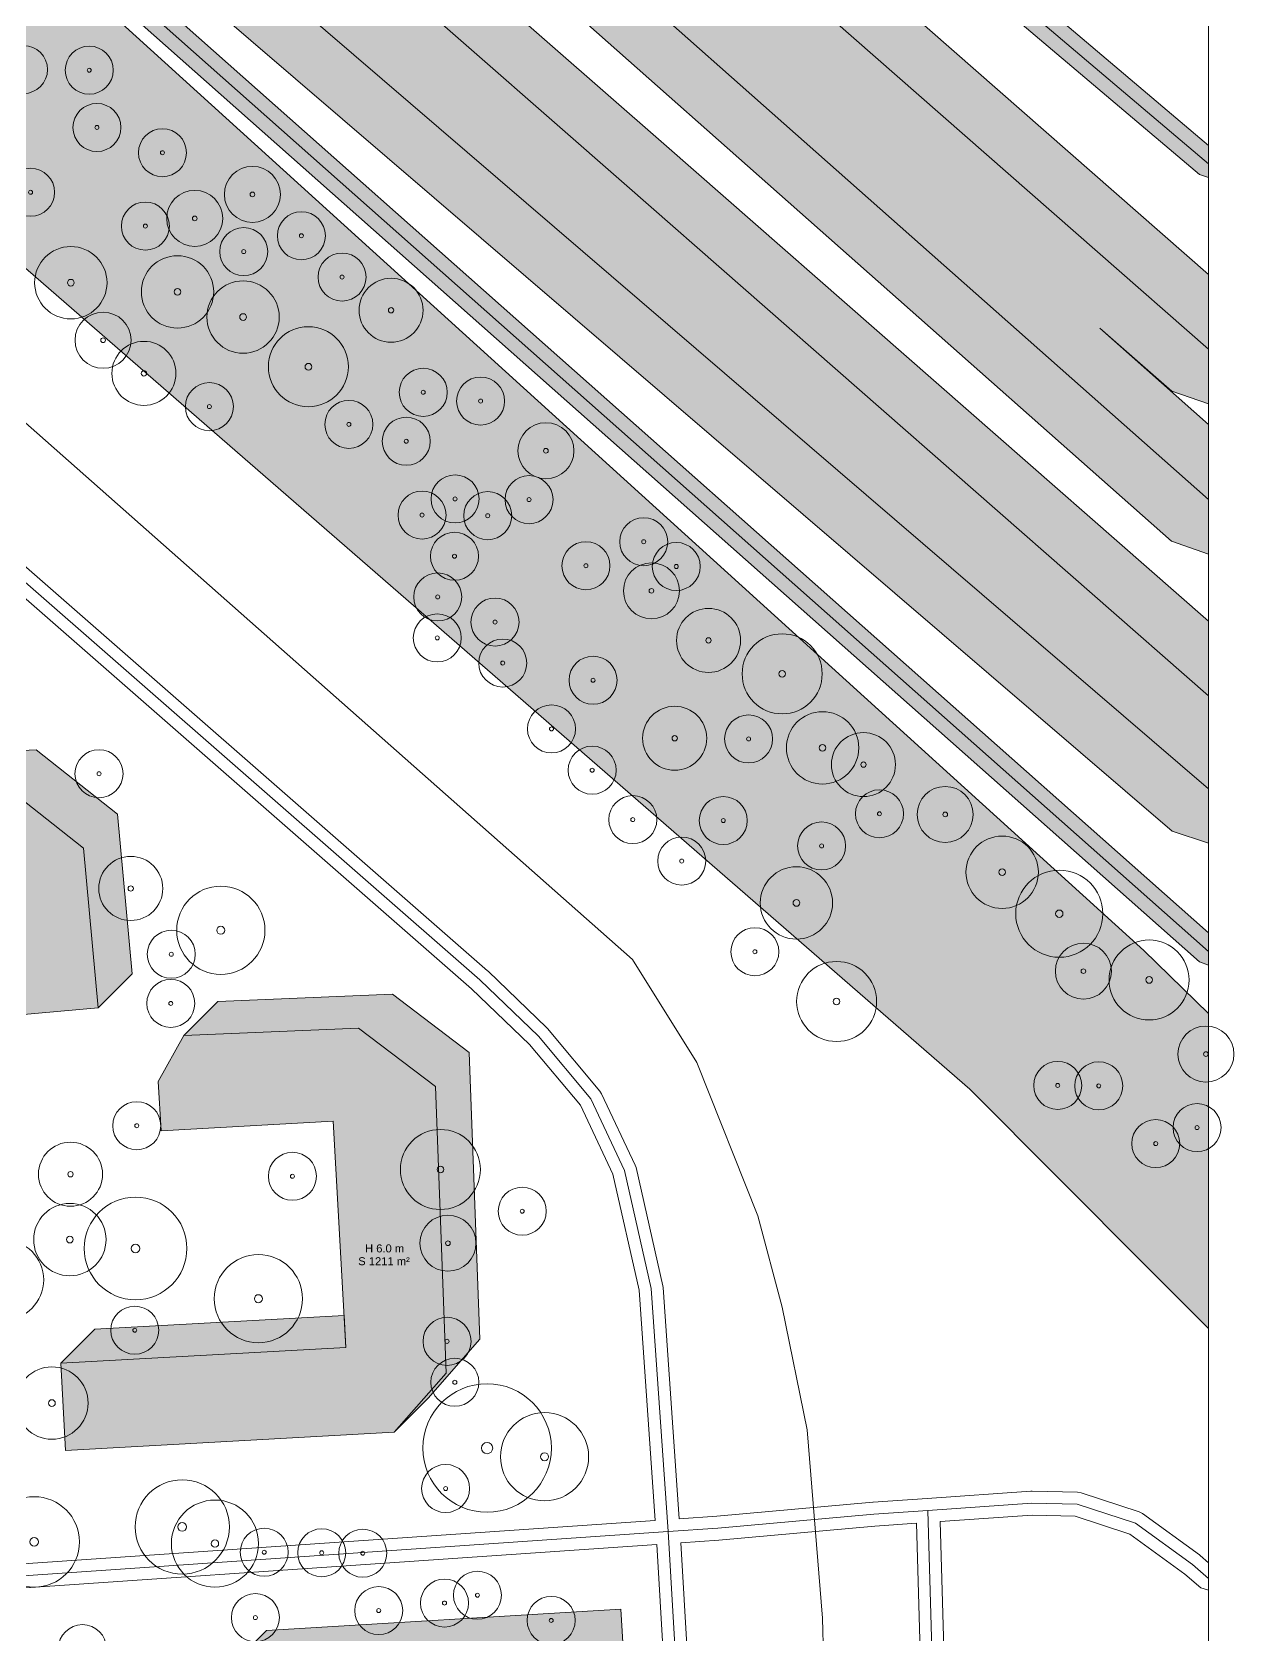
# Model space of a CAD drawing. Header units: metres. Extents: x -4 to 1086, y -7 to 929.
# Drawn here: x 934.3 to 1084.5, y 372.3 to 572.6 of the extents above; entities that cross this region are included whole.
import ezdxf

# ---------------------------------------------------------------- set-up
doc = ezdxf.new("R2010")
doc.units = ezdxf.units.M
doc.header["$MEASUREMENT"] = 0
for name, color, linetype, lineweight, true_color in [('TPX_BUILDING_AREAS_TEXT', 7, 'CONTINUOUS', 0, 0x000000), ('TPX_BUILDING_HEIGHTS_TEXT', 7, 'CONTINUOUS', 0, 0x000000), ('TPX_BUILDINGS', 7, 'CONTINUOUS', 0, 0x000000), ('TPX_BUILDINGS_HATCH', 7, 'CONTINUOUS', 0, 0xf0f0f0), ('TPX_BUILDINGS_SHADOWS_HATCH', 7, 'CONTINUOUS', 0, 0x000000), ('TPX_BUILDINGS_SHADOWS_OUTLINES', 7, 'CONTINUOUS', 0, 0x000000), ('TPX_FRAME_PROJECT', 7, 'CONTINUOUS', 0, 0x000000), ('TPX_ROADS_AXES', 7, 'CONTINUOUS', 0, 0x323232), ('TPX_ROADS_CONTOURS', 7, 'CONTINUOUS', 0, 0x646464), ('TPX_ROADS_HATCH', 7, 'CONTINUOUS', 0, 0xc8c8c8), ('TPX_VEGETATION_GREEN_SPACES', 7, 'CONTINUOUS', 0, 0x58ba48), ('TPX_VEGETATION_GREEN_SPACES_HATCH', 7, 'CONTINUOUS', 0, 0x58ba48), ('TPX_VEGETATION_TREES_INDIVIDUAL', 7, 'CONTINUOUS', 0, 0x136734), ('TPX_WATERWAYS', 7, 'CONTINUOUS', 0, 0x7aafdf)]:
    doc.layers.add(name, color=color, linetype=linetype, lineweight=lineweight, true_color=true_color)
doc.styles.add('TPX_TEXTE', font='arial.ttf')

# ---------------------------------------------------------------- blocks, each defined once
blk = doc.blocks.new('TREETR005_CR064')
at = {"layer": 'TPX_VEGETATION_TREES_INDIVIDUAL'}
for radius in [6.41, 0.542]:
    blk.add_circle((0, 0, 0.04), radius, dxfattribs=at)
blk = doc.blocks.new('TREETR003_CR035')
at = {"layer": 'TPX_VEGETATION_TREES_INDIVIDUAL'}
for radius in [3.5, 0.292]:
    blk.add_circle((0, 0, 0.04), radius, dxfattribs=at)
blk = doc.blocks.new('TREETR005_CR054')
at = {"layer": 'TPX_VEGETATION_TREES_INDIVIDUAL'}
for radius in [5.44, 0.458]:
    blk.add_circle((0, 0, 0.04), radius, dxfattribs=at)
blk = doc.blocks.new('TREETR003_CR030')
at = {"layer": 'TPX_VEGETATION_TREES_INDIVIDUAL'}
for radius in [3, 0.25]:
    blk.add_circle((0, 0, 0.04), radius, dxfattribs=at)
blk = doc.blocks.new('TREETR005_CR055')
at = {"layer": 'TPX_VEGETATION_TREES_INDIVIDUAL'}
for radius in [5.51, 0.5]:
    blk.add_circle((0, 0, 0.04), radius, dxfattribs=at)
blk = doc.blocks.new('TREETR007_CR080')
at = {"layer": 'TPX_VEGETATION_TREES_INDIVIDUAL'}
for radius in [8.03, 0.708]:
    blk.add_circle((0, 0, 0.04), radius, dxfattribs=at)
blk = doc.blocks.new('TREETR005_CR057')
at = {"layer": 'TPX_VEGETATION_TREES_INDIVIDUAL'}
for radius in [5.65, 0.542]:
    blk.add_circle((0, 0, 0.04), radius, dxfattribs=at)
blk = doc.blocks.new('TREETR005_CR059')
at = {"layer": 'TPX_VEGETATION_TREES_INDIVIDUAL'}
for radius in [5.89, 0.542]:
    blk.add_circle((0, 0, 0.04), radius, dxfattribs=at)
blk = doc.blocks.new('TREETR003_CR040')
at = {"layer": 'TPX_VEGETATION_TREES_INDIVIDUAL'}
for radius in [4, 0.333]:
    blk.add_circle((0, 0, 0.04), radius, dxfattribs=at)
blk = doc.blocks.new('TREETR004_CR050')
at = {"layer": 'TPX_VEGETATION_TREES_INDIVIDUAL'}
for radius in [5, 0.417]:
    blk.add_circle((0, 0, 0.04), radius, dxfattribs=at)
blk = doc.blocks.new('TREETR004_CR045')
at = {"layer": 'TPX_VEGETATION_TREES_INDIVIDUAL'}
for radius in [4.52, 0.417]:
    blk.add_circle((0, 0, 0.04), radius, dxfattribs=at)

msp = doc.modelspace()

# ---------------------------------------------------------------- hatches: boundary and pattern name
at = {"layer": 'TPX_BUILDINGS_HATCH'}
for points in [[(896.05, 477.03), (888.16, 468.47), (891.67, 430.08), (901.31, 430.96), (897.91, 468.08), (930.38, 471.01), (932.32, 449.77), (942.57, 450.7), (940.74, 470.63), (930.57, 478.69), (896.05, 477.03)], [(973.51, 408.27), (937.87, 406.28), (938.49, 395.38), (979.56, 397.67), (986.02, 405.03), (984.69, 440.88), (975.08, 448.13), (953.24, 447.23), (950.07, 441.5), (950.41, 435.33), (971.92, 436.53), (973.51, 408.27)]]:
    msp.add_hatch(color=256, dxfattribs=at).paths.add_polyline_path(points)
at = {"layer": 'TPX_BUILDINGS_SHADOWS_HATCH'}
for points in [[(900.29, 481.27), (896.05, 477.03), (930.57, 478.69), (940.74, 470.63), (942.57, 450.7), (946.81, 454.95), (944.98, 474.87), (934.81, 482.94), (900.29, 481.27)], [(957.49, 451.48), (953.24, 447.23), (975.08, 448.13), (984.69, 440.88), (986.02, 405.03), (979.56, 397.67), (983.8, 401.91), (990.26, 409.28), (988.93, 445.12), (979.32, 452.38), (957.49, 451.48)], [(942.12, 410.52), (937.87, 406.28), (973.51, 408.27), (973.29, 412.26), (942.12, 410.52)], [(963.59, 372.9), (959.35, 368.66), (1003.61, 371.32), (1006.04, 331.29), (1010.29, 335.53), (1007.85, 375.56), (963.59, 372.9)]]:
    msp.add_hatch(color=256, dxfattribs=at).paths.add_polyline_path(points)
at = {"layer": 'TPX_ROADS_HATCH'}
h = msp.add_hatch(color=256, dxfattribs=at)
h.paths.add_polyline_path([(552.84, 926.42), (552.79, 926.26), (553.42, 925.07), (557.22, 921.9), (557.28, 921.74), (580.85, 895.48), (585.68, 893.17), (588.99, 894.33), (644.78, 833.08), (644.9, 832.96), (688.11, 793.89), (737.29, 749.44), (737.44, 749.33), (744.72, 744.05), (745.15, 743.82), (751.67, 741.45), (752.36, 741.35), (758.62, 741.68), (769.96, 731.42), (769.03, 727.15), (771.92, 722.65), (808.2, 697.44), (1080.15, 456.42), (1081.31, 456.02), (1081.31, 460.06), (832.61, 680.49), (855.23, 664.77), (955.7, 576.69), (955.76, 576.65), (1076.75, 472.75), (1081.31, 471.25), (1081.31, 498.98), (1013.22, 558.64), (984.76, 583.59), (984.69, 583.65), (933.32, 627.52), (790.11, 753.46), (790.39, 753.63), (790.82, 754), (794.69, 758.58), (1076.67, 508.98), (1081.31, 507.38), (1081.31, 523.57), (1067.72, 535.59), (1076.69, 527.73), (1081.31, 526.16), (1081.31, 542.3), (807.44, 782.41), (807.71, 783.27), (807.79, 783.73), (807.82, 784.6), (990.99, 627.7), (991.04, 627.66), (1006.69, 615.2), (1045.85, 583.89), (1080.17, 554.81), (1081.31, 554.45), (1081.31, 558.44), (1048.09, 586.58), (1048.05, 586.61), (1008.87, 617.93), (994.49, 629.39), (1022.95, 660.55), (1080.32, 610.52), (1081.31, 610.19), (1081.31, 613.64), (1024.98, 662.76), (1069.06, 711.03), (1080.34, 701.53), (1081.31, 701.22), (1081.31, 704.64), (1071.08, 713.25), (1075.27, 717.85), (1081.31, 722.26), (1081.31, 725.54), (1080.42, 725.33), (1076.72, 722.62), (1081.31, 741.12), (1081.31, 748.75), (1080.53, 748.63), (1079.85, 747.71), (1072.9, 719.7), (1067.82, 714.11), (1021.73, 663.65), (992.17, 631.3), (808, 789.06), (808.16, 793.24), (808.1, 793.76), (805.94, 801.83), (805.5, 802.6), (799.11, 809.2), (799, 809.3), (743.32, 857.76), (743.31, 857.77), (663.29, 926.42), (658.9, 926.42), (658.85, 926.29), (659.46, 925.09), (741.03, 855.11), (796.64, 806.71), (802.67, 800.49), (804.65, 793.11), (804.61, 791.96), (735.18, 851.43), (651.93, 926.42), (647.6, 926.42), (647.57, 926.33), (648.14, 925.12), (732.85, 848.82), (732.88, 848.79), (804.43, 787.5), (804.34, 785.13), (669.46, 903.39), (669.4, 903.44), (642.6, 926.42), (608.67, 926.42), (608.52, 925.96), (610.89, 921.16), (627.04, 906.99), (792.07, 760.9), (788.34, 756.48), (787.35, 755.89), (619.48, 903.51), (619.45, 903.54), (593.13, 926.42), (552.84, 926.42)])
h.paths.add_polyline_path([(611.71, 874.59), (754.96, 744.99), (752.53, 744.86), (746.57, 747.02), (739.57, 752.1), (690.46, 796.49), (647.31, 835.5), (611.71, 874.59)], flags=16)
h.paths.add_polyline_path([(649.54, 845.08), (763.06, 745.58), (762.28, 745.38), (759.89, 745.25), (649.54, 845.08)], flags=16)
h.paths.add_polyline_path([(763.42, 742.06), (766.25, 742.78), (774.84, 735.25), (774.68, 735.28), (772.47, 733.87), (763.42, 742.06)], flags=16)
at = {"layer": 'TPX_VEGETATION_GREEN_SPACES_HATCH'}
msp.add_hatch(color=256, dxfattribs=at).paths.add_polyline_path([(546.47, 926.42), (500.93, 926.42), (505.78, 922.62), (603.76, 836.34), (752.01, 700.86), (1051.45, 440.53), (1073.61, 418.27), (1081.31, 410.63), (1081.31, 449.98), (1073.23, 457.85), (945.52, 573.69), (811.99, 691.91), (681.19, 809.31), (546.47, 926.42)])

# ---------------------------------------------------------------- linework, layer by layer
at = {"layer": 'TPX_BUILDINGS', "elevation": 0.04}
for points in [[(896.05, 477.03), (888.16, 468.47), (891.67, 430.08), (901.31, 430.96), (897.91, 468.08), (930.38, 471.01), (932.32, 449.77), (942.57, 450.7), (940.74, 470.63), (930.57, 478.69)], [(973.51, 408.27), (937.87, 406.28), (938.49, 395.38), (979.56, 397.67), (986.02, 405.03), (984.69, 440.88), (975.08, 448.13), (953.24, 447.23), (950.07, 441.5), (950.41, 435.33), (971.92, 436.53)]]:
    msp.add_lwpolyline(points, close=True, dxfattribs=at)
at = {"layer": 'TPX_BUILDINGS_SHADOWS_OUTLINES', "elevation": 0.04}
for points in [[(900.29, 481.27), (896.05, 477.03), (930.57, 478.69), (940.74, 470.63), (942.57, 450.7), (946.81, 454.95), (944.98, 474.87), (934.81, 482.94)], [(957.49, 451.48), (953.24, 447.23), (975.08, 448.13), (984.69, 440.88), (986.02, 405.03), (979.56, 397.67), (983.8, 401.91), (990.26, 409.28), (988.93, 445.12), (979.32, 452.38)], [(942.12, 410.52), (937.87, 406.28), (973.51, 408.27), (973.29, 412.26)], [(963.59, 372.9), (959.35, 368.66), (1003.61, 371.32), (1006.04, 331.29), (1010.29, 335.53), (1007.85, 375.56)]]:
    msp.add_lwpolyline(points, close=True, dxfattribs=at)
at = {"layer": 'TPX_FRAME_PROJECT', "elevation": 0}
msp.add_lwpolyline([(0, 0), (1081.31, 0), (1081.31, 926.42), (0, 926.42)], close=True, dxfattribs=at)
at = {"layer": 'TPX_ROADS_AXES', "elevation": 0.03}
for points in [[(567.38, 926.42), (639.6, 863.11), (960.32, 581.96), (1081.31, 478.06)], [(1081.31, 514.22), (631.67, 912.25), (615.5, 926.42)], [(1081.31, 532.99), (664.85, 898.13), (631.85, 926.42)], [(1081.31, 556.14), (1046.96, 585.25), (1007.78, 616.57), (992.13, 629.03), (734.02, 850.12), (649.32, 926.42)], [(775.92, 728.39), (1081.31, 457.73)], [(928.74, 622.23), (980.15, 578.32), (1008.61, 553.38), (1081.31, 489.67)], [(1025.25, 189.79), (1013.76, 385.25), (1011.66, 415.63), (1008.3, 430.38), (1004.1, 439.32), (997.56, 447.13), (990.23, 454.17), (858.63, 569.27), (848.02, 571.41), (824.48, 572.09), (801.24, 568.65), (753.44, 549.72)], [(1046.24, 387.9), (1059.21, 388.8), (1064.9, 388.69), (1072.16, 386.29), (1079.28, 381.13), (1081.31, 379.37)], [(899.86, 377.43), (1013.76, 385.25), (1019.98, 385.68), (1039.49, 387.43), (1046.24, 387.9)], [(1049.5, 274.1), (1046.24, 387.9)]]:
    msp.add_lwpolyline(points, dxfattribs=at)
at = {"layer": 'TPX_ROADS_CONTOURS', "elevation": 0.03}
for points in [[(794.69, 758.58), (1076.67, 508.98), (1081.31, 507.38), (1081.31, 523.57), (1067.72, 535.59), (1076.69, 527.73), (1081.31, 526.16), (1081.31, 542.3), (807.44, 782.41)], [(808.2, 697.44), (1080.15, 456.42), (1081.31, 456.02), (1081.31, 460.06), (832.61, 680.49)], [(1045.85, 583.89), (1080.17, 554.81), (1081.31, 554.45), (1081.31, 558.44), (1048.09, 586.58)], [(955.76, 576.65), (1076.75, 472.75), (1081.31, 471.25), (1081.31, 498.98), (1013.22, 558.64), (984.76, 583.59)], [(1051, 274.15), (1047.78, 386.51), (1059.25, 387.3), (1064.65, 387.19), (1071.46, 384.94), (1078.34, 379.95), (1080.32, 378.23), (1081.31, 377.91), (1081.31, 381.35), (1080.26, 382.26), (1080.16, 382.34), (1073.04, 387.51), (1072.63, 387.72), (1065.37, 390.11), (1064.93, 390.19), (1059.24, 390.3), (1059.11, 390.29), (1046.14, 389.4), (1039.38, 388.93), (1039.35, 388.93), (1019.86, 387.18), (1015.16, 386.85), (1013.16, 415.73), (1013.12, 415.96), (1009.76, 430.72), (1009.66, 431.02), (1005.46, 439.96), (1005.25, 440.29), (998.71, 448.1), (998.6, 448.21), (991.27, 455.26), (991.22, 455.3), (859.61, 570.4)], [(1026.65, 191.45), (1015.35, 383.86), (1020.12, 384.19), (1039.61, 385.94), (1044.79, 386.3), (1048, 274.06)], [(913.19, 343.8), (901.92, 376.07), (1012.36, 383.65), (1023.66, 191.24)]]:
    msp.add_lwpolyline(points, dxfattribs=at)
msp.add_lwpolyline([(755.45, 548.9), (801.64, 567.19), (824.57, 570.59), (847.85, 569.92), (857.94, 567.88), (989.22, 453.07), (996.47, 446.11), (1002.83, 438.51), (1006.87, 429.89), (1010.17, 415.41), (1012.16, 386.65), (899.75, 378.93), (835.44, 374.52), (823.11, 404.09), (823.07, 404.18), (820.35, 409.7), (920.56, 413.97), (921.6, 414.45), (921.99, 415.53), (921.51, 416.57), (920.43, 416.97), (818.9, 412.64), (792.53, 466.25), (773.32, 508.57)], close=True, dxfattribs=at)
at = {"layer": 'TPX_VEGETATION_GREEN_SPACES', "elevation": 0}
msp.add_lwpolyline([(546.47, 926.42), (500.93, 926.42), (505.78, 922.62), (603.76, 836.34), (752.01, 700.86), (1051.45, 440.53), (1073.61, 418.27), (1081.31, 410.63), (1081.31, 449.98), (1073.23, 457.85), (945.52, 573.69), (811.99, 691.91), (681.19, 809.31)], close=True, dxfattribs=at)
at = {"layer": 'TPX_WATERWAYS', "elevation": 0.01}
msp.add_lwpolyline([(877.34, 573.39), (1009.33, 456.71), (1017.35, 443.87), (1024.98, 424.68), (1028.03, 413.3), (1031.16, 397.98), (1033.05, 374.44), (1034.32, 326.11), (1037.19, 225.47), (1037.03, 203.94), (1040.73, 186.2), (1045.69, 173.87), (1057.17, 163.17), (1081.31, 152.68)], dxfattribs=at)

# ---------------------------------------------------------------- block references
at = {"layer": 'TPX_VEGETATION_TREES_INDIVIDUAL'}
for name, p in [('TREETR003_CR030', (933.23, 567.92, 0.04)), ('TREETR003_CR030', (941.44, 567.84, 0.04)), ('TREETR003_CR030', (942.4, 560.68, 0.04)), ('TREETR003_CR030', (950.59, 557.53, 0.04)), ('TREETR003_CR030', (934.11, 552.58, 0.04)), ('TREETR003_CR035', (961.83, 552.32, 0.04)), ('TREETR003_CR035', (954.62, 549.32, 0.04)), ('TREETR003_CR030', (948.45, 548.36, 0.04)), ('TREETR003_CR030', (967.95, 547.15, 0.04)), ('TREETR003_CR030', (960.74, 545.17, 0.04)), ('TREETR004_CR045', (939.14, 541.29, 0.04)), ('TREETR003_CR030', (973.03, 541.99, 0.04)), ('TREETR004_CR045', (952.47, 540.14, 0.04)), ('TREETR004_CR045', (960.66, 537, 0.04)), ('TREETR003_CR040', (979.15, 537.84, 0.04)), ('TREETR003_CR035', (943.17, 534.1, 0.04)), ('TREETR004_CR050', (968.82, 530.79, 0.04)), ('TREETR003_CR040', (948.27, 529.96, 0.04)), ('TREETR003_CR030', (956.45, 525.8, 0.04)), ('TREETR003_CR030', (983.17, 527.59, 0.04)), ('TREETR003_CR030', (990.34, 526.5, 0.04)), ('TREETR003_CR030', (973.88, 523.59, 0.04)), ('TREETR003_CR030', (981.05, 521.48, 0.04)), ('TREETR003_CR035', (998.5, 520.29, 0.04)), ('TREETR003_CR030', (987.15, 514.27, 0.04)), ('TREETR003_CR030', (996.39, 514.18, 0.04)), ('TREETR003_CR030', (983.02, 512.26, 0.04)), ('TREETR003_CR030', (991.23, 512.18, 0.04)), ('TREETR003_CR030', (1010.72, 508.93, 0.04)), ('TREETR003_CR030', (987.08, 507.11, 0.04)), ('TREETR003_CR030', (1003.5, 505.93, 0.04)), ('TREETR003_CR030', (1014.79, 505.83, 0.04)), ('TREETR003_CR030', (984.98, 502.02, 0.04)), ('TREETR003_CR035', (1011.69, 502.79, 0.04)), ('TREETR003_CR030', (992.14, 498.89, 0.04)), ('TREETR003_CR030', (984.93, 496.91, 0.04)), ('TREETR003_CR040', (1018.82, 496.59, 0.04)), ('TREETR003_CR030', (993.11, 493.77, 0.04)), ('TREETR004_CR050', (1028.02, 492.42, 0.04)), ('TREETR003_CR030', (1004.39, 491.62, 0.04)), ('TREETR003_CR030', (999.2, 485.54, 0.04)), ('TREETR003_CR040', (1014.59, 484.37, 0.04)), ('TREETR003_CR030', (1023.83, 484.28, 0.04)), ('TREETR004_CR045', (1033.07, 483.17, 0.04)), ('TREETR003_CR040', (1038.18, 481.08, 0.04)), ('TREETR003_CR030', (942.66, 479.94, 0.04)), ('TREETR003_CR030', (1004.28, 480.38, 0.04)), ('TREETR003_CR030', (1009.36, 474.2, 0.04)), ('TREETR003_CR030', (1020.66, 474.09, 0.04)), ('TREETR003_CR030', (1040.18, 474.93, 0.04)), ('TREETR003_CR035', (1048.39, 474.85, 0.04)), ('TREETR003_CR030', (1032.95, 470.91, 0.04)), ('TREETR003_CR030', (1015.47, 469.03, 0.04)), ('TREETR004_CR045', (1055.51, 467.63, 0.04)), ('TREETR003_CR040', (946.63, 465.6, 0.04)), ('TREETR004_CR045', (1029.8, 463.79, 0.04)), ('TREETR005_CR054', (1062.65, 462.45, 0.04)), ('TREETR005_CR055', (957.88, 460.38, 0.04)), ('TREETR003_CR030', (1024.61, 457.7, 0.04)), ('TREETR003_CR030', (951.69, 457.38, 0.04)), ('TREETR003_CR035', (1065.66, 455.27, 0.04)), ('TREETR004_CR050', (1073.87, 454.17, 0.04)), ('TREETR004_CR050', (1034.82, 451.48, 0.04)), ('TREETR003_CR030', (951.63, 451.24, 0.04)), ('TREETR003_CR035', (1080.97, 444.91, 0.04)), ('TREETR003_CR030', (1062.45, 440.99, 0.04)), ('TREETR003_CR030', (1067.58, 440.94, 0.04)), ('TREETR003_CR030', (947.38, 435.96, 0.04)), ('TREETR003_CR030', (1079.86, 435.72, 0.04)), ('TREETR003_CR030', (1074.7, 433.72, 0.04)), ('TREETR004_CR050', (985.32, 430.49, 0.04)), ('TREETR003_CR040', (939.1, 429.9, 0.04)), ('TREETR003_CR030', (966.83, 429.64, 0.04)), ('TREETR005_CR064', (947.23, 420.63, 0.04)), ('TREETR003_CR030', (995.54, 425.28, 0.04)), ('TREETR004_CR045', (939.02, 421.73, 0.04)), ('TREETR003_CR035', (986.26, 421.28, 0.04)), ('TREETR004_CR050', (930.76, 416.7, 0.04)), ('TREETR005_CR055', (962.58, 414.35, 0.04)), ('TREETR003_CR030', (947.13, 410.41, 0.04)), ('TREETR003_CR030', (986.15, 409.02, 0.04)), ('TREETR003_CR030', (987.12, 403.9, 0.04)), ('TREETR004_CR045', (936.78, 401.31, 0.04)), ('TREETR007_CR080', (991.15, 395.69, 0.04)), ('TREETR005_CR055', (998.33, 394.6, 0.04)), ('TREETR003_CR030', (985.97, 390.63, 0.04)), ('TREETR005_CR059', (953.06, 385.83, 0.04)), ('TREETR005_CR057', (934.56, 383.96, 0.04)), ('TREETR005_CR054', (957.15, 383.75, 0.04)), ('TREETR003_CR030', (963.3, 382.67, 0.04)), ('TREETR003_CR030', (970.49, 382.6, 0.04)), ('TREETR003_CR030', (975.62, 382.55, 0.04)), ('TREETR003_CR030', (985.83, 376.32, 0.04)), ('TREETR003_CR030', (989.95, 377.3, 0.04)), ('TREETR003_CR030', (962.2, 374.5, 0.04)), ('TREETR003_CR030', (977.61, 375.38, 0.04)), ('TREETR003_CR030', (999.16, 374.15, 0.04)), ('TREETR003_CR030', (940.59, 370.62, 0.04))]:
    msp.add_blockref(name, p, dxfattribs=at)

# ---------------------------------------------------------------- texts
at = {"layer": 'TPX_BUILDING_AREAS_TEXT', "style": 'TPX_TEXTE'}
msp.add_text('S 1211 m²', height=1, dxfattribs=at).set_placement((975.05, 418.53, 0.05))
at = {"layer": 'TPX_BUILDING_HEIGHTS_TEXT', "style": 'TPX_TEXTE'}
msp.add_text('H 6.0 m', height=1, dxfattribs=at).set_placement((975.9, 420.13, 0.05))

doc.saveas('drawing.dxf')
